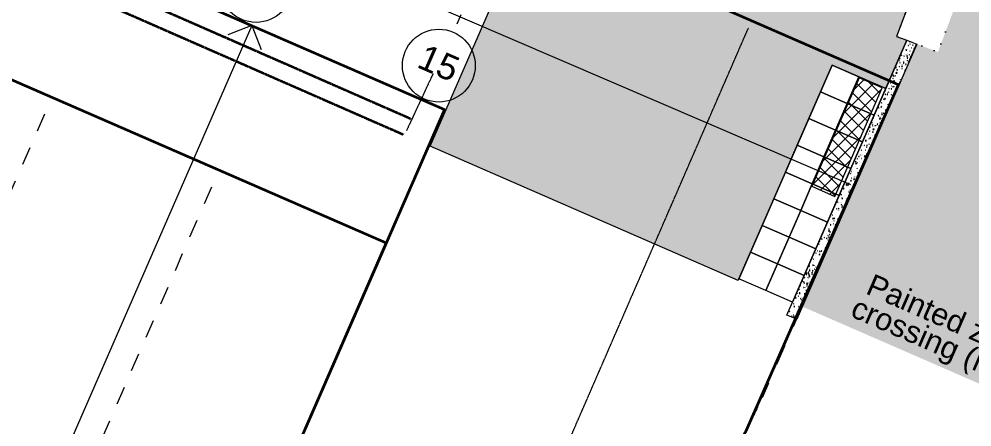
# Model space of a CAD drawing. Header units: millimetres. Extents: x -99530 to 1067232, y -97212 to 137997.
# Drawn here: x 57248 to 70316, y -37595 to -31999 of the extents above; entities that cross this region are included whole.
import ezdxf
from ezdxf.enums import TextEntityAlignment as Align

# ---------------------------------------------------------------- set-up
doc = ezdxf.new("R2010")
doc.units = ezdxf.units.MM
doc.header["$MEASUREMENT"] = 0
for name, pattern in [('2-0_5', [500, 250, -250]), ('Dashed', [564.444447, 282.222223, -282.222223]), ('Dense Dotted', [176.388884, 0, -176.388884]), ('Double Dashed', [1093.611073, 529.166651, -211.666656, 141.111112, -211.666656]), ('HIDDEN2', [0.375, 0.25, -0.125])]:
    doc.linetypes.add(name, pattern=pattern)
for name, color, linetype in [('A-20-M_Hard_Landscape', 7, 'Continuous'), ('A-20-M_Hard_Landscape-Phase 1', 7, 'Continuous'), ('New_A-15-MG_Structural_Grid', 7, 'Continuous'), ('New_A-20-M_Hard_Landscape', 7, 'Continuous'), ('New_A-40-M_Soft_Landscaping_P2', 7, 'Continuous')]:
    doc.layers.add(name, color=color, linetype=linetype)
for name, color, linetype, lineweight in [('A-20-M_Hard_Landscape-Phase 1_Pen_No__101', 252, 'Continuous', 15), ('A-20-M_Hard_Landscape-Phase 1_Pen_No__121', 255, 'Continuous', 0), ('A-20-M_Hard_Landscape-Phase 1_Pen_No__7', 7, 'Continuous', 35), ('A-20-M_Hard_Landscape-Phase 2_Pen_No__143', 254, 'Continuous', 0), ('A-20-M_Hard_Landscape-Phase 2_Pen_No__98', 8, 'Continuous', 13), ('A-20-M_Hard_Landscape_Pen_No__1', 7, 'Continuous', 13), ('G-10-P_Topo_Road_Pen_No__193', 7, 'Continuous', 18), ('New_A-15-MG_Structural_Grid_Pen_No__4', 7, 'Continuous', 20), ('New_A-20-M_Hard_Landscape-Phase 1_Pen_No__1', 7, 'Continuous', 13), ('New_A-20-M_Hard_Landscape-Phase 1_Pen_No__101', 252, 'Continuous', 15), ('New_A-20-M_Hard_Landscape-Phase 1_Pen_No__143', 254, 'Continuous', 0), ('New_A-40-M_Soft_Landscaping_P2_Pen_No__150', 7, 'Continuous', 0)]:
    doc.layers.add(name, color=color, linetype=linetype, lineweight=lineweight)
for name, color, linetype, lineweight, true_color in [('New_A-20-M_Hard_Landscape-Phase 1_Pen_No__142', 7, 'Continuous', 0, 0xeeeeee), ('New_A-20-M_Hard_Landscape-Phase 1_Pen_No__145', 7, 'Continuous', 0, 0xa6a6a6), ('New_A-20-M_Hard_Landscape-Phase 2_Pen_No__148', 7, 'Continuous', 0, 0x444444), ('New_A-20-M_Hard_Landscape_Pen_No__53', 7, 'Continuous', 35, 0x444444)]:
    doc.layers.add(name, color=color, linetype=linetype, lineweight=lineweight, true_color=true_color)
doc.styles.add('GENERATED_STYLE_4', font='')
doc.styles.get('GENERATED_STYLE_4').set_extended_font_data('Swis721 BT')

# ---------------------------------------------------------------- blocks, each defined once
blk = doc.blocks.new('Mesh_2_1', base_point=(46241, -28076))
at = {"layer": 'New_A-20-M_Hard_Landscape_Pen_No__53', "linetype": 'Continuous', "flags": 128}
blk.add_lwpolyline([(46241, -28076), (62283, -35071), (60284, -39654), (44243, -32660)], close=True, dxfattribs=at)
blk = doc.blocks.new('*X180')
at = {"layer": 'New_A-20-M_Hard_Landscape-Phase 1_Pen_No__101', "linetype": 'Continuous'}
for p, q in [((69400, -32363), (69399, -32362)), ((69399, -32362), (69399, -32363)), ((69399, -32363), (69400, -32363)), ((69443, -32357), (69443, -32362)), ((69447, -32360), (69443, -32357)), ((69443, -32362), (69447, -32360)), ((69466, -32341), (69466, -32345)), ((69470, -32343), (69466, -32341)), ((69466, -32345), (69470, -32343)), ((69468, -32308), (69467, -32308)), ((69467, -32308), (69468, -32310)), ((69468, -32310), (69470, -32308)), ((69480, -32394), (69481, -32393)), ((69481, -32393), (69480, -32393)), ((69480, -32393), (69480, -32394)), ((69485, -32393), (69484, -32394)), ((69484, -32394), (69486, -32394)), ((69486, -32394), (69485, -32393)), ((69508, -32357), (69502, -32357)), ((69502, -32357), (69505, -32362)), ((69505, -32362), (69508, -32357)), ((69524, -32401), (69517, -32410)), ((69522, -32328), (69522, -32334)), ((69522, -32334), (69529, -32331)), ((69528, -32411), (69524, -32401)), ((69322, -32518), (69328, -32517)), ((69328, -32517), (69324, -32512)), ((69328, -32537), (69324, -32540)), ((69329, -32542), (69328, -32537)), ((69351, -32500), (69352, -32506)), ((69356, -32501), (69351, -32500)), ((69352, -32506), (69356, -32501)), ((69384, -32505), (69381, -32511)), ((69381, -32511), (69388, -32510)), ((69388, -32510), (69384, -32505)), ((69395, -32471), (69395, -32471)), ((69395, -32471), (69395, -32471)), ((69395, -32471), (69395, -32471)), ((69413, -32417), (69411, -32427)), ((69411, -32427), (69422, -32424)), ((69422, -32424), (69413, -32417)), ((69415, -32535), (69415, -32536)), ((69415, -32536), (69415, -32535)), ((69415, -32536), (69415, -32536)), ((69419, -32491), (69416, -32492)), ((69416, -32492), (69418, -32494)), ((69418, -32494), (69419, -32491)), ((69432, -32504), (69422, -32506)), ((69422, -32506), (69428, -32514)), ((69427, -32466), (69426, -32468)), ((69426, -32468), (69427, -32468)), ((69430, -32526), (69426, -32537)), ((69426, -32537), (69438, -32535)), ((69427, -32468), (69427, -32466)), ((69428, -32514), (69432, -32504)), ((69438, -32535), (69430, -32526)), ((69459, -32486), (69454, -32490)), ((69454, -32490), (69460, -32493)), ((69460, -32493), (69459, -32486)), ((69464, -32445), (69464, -32445)), ((69464, -32445), (69464, -32445)), ((69464, -32445), (69464, -32445)), ((69468, -32439), (69470, -32437)), ((69470, -32437), (69468, -32437)), ((69468, -32437), (69468, -32439)), ((69478, -32512), (69474, -32509)), ((69474, -32509), (69474, -32514)), ((69474, -32514), (69478, -32512)), ((69517, -32410), (69528, -32411)), ((69274, -32659), (69273, -32668)), ((69273, -32668), (69281, -32664)), ((69281, -32664), (69274, -32659)), ((69318, -32566), (69317, -32569)), ((69317, -32569), (69320, -32569)), ((69321, -32648), (69317, -32650)), ((69317, -32650), (69321, -32652)), ((69320, -32569), (69318, -32566)), ((69319, -32660), (69319, -32659)), ((69319, -32659), (69319, -32659)), ((69319, -32659), (69319, -32660)), ((69321, -32652), (69321, -32648)), ((69324, -32540), (69329, -32542)), ((69328, -32599), (69329, -32603)), ((69332, -32600), (69328, -32599)), ((69329, -32603), (69332, -32600)), ((69337, -32585), (69336, -32586)), ((69336, -32586), (69337, -32586)), ((69337, -32586), (69337, -32585)), ((69344, -32655), (69345, -32653)), ((69345, -32653), (69344, -32653)), ((69344, -32653), (69344, -32655)), ((69357, -32648), (69353, -32654)), ((69353, -32654), (69360, -32654)), ((69358, -32629), (69357, -32629)), ((69357, -32629), (69357, -32630)), ((69357, -32630), (69358, -32629)), ((69360, -32654), (69357, -32648)), ((69376, -32585), (69376, -32594)), ((69384, -32590), (69376, -32585)), ((69376, -32594), (69384, -32590)), ((69382, -32611), (69377, -32609)), ((69377, -32609), (69378, -32615)), ((69378, -32615), (69382, -32611)), ((69382, -32544), (69382, -32544)), ((69382, -32544), (69382, -32544)), ((69382, -32544), (69382, -32544)), ((69395, -32640), (69395, -32641)), ((69395, -32641), (69395, -32640)), ((69395, -32641), (69395, -32641)), ((69408, -32616), (69405, -32623)), ((69405, -32623), (69413, -32621)), ((69413, -32621), (69408, -32616)), ((69418, -32565), (69418, -32565)), ((69418, -32565), (69418, -32565)), ((69418, -32565), (69418, -32565)), ((69434, -32567), (69428, -32563)), ((69428, -32563), (69428, -32570)), ((69428, -32570), (69434, -32567)), ((69211, -32771), (69217, -32776)), ((69219, -32768), (69212, -32770)), ((69217, -32776), (69219, -32768)), ((69241, -32766), (69229, -32776)), ((69229, -32776), (69243, -32782)), ((69243, -32782), (69241, -32766)), ((69260, -32778), (69264, -32785)), ((69268, -32778), (69260, -32778)), ((69264, -32785), (69268, -32778)), ((69280, -32729), (69274, -32743)), ((69274, -32743), (69289, -32741)), ((69289, -32741), (69280, -32729)), ((69291, -32693), (69286, -32700)), ((69286, -32700), (69294, -32700)), ((69294, -32700), (69291, -32693)), ((69355, -32680), (69353, -32683)), ((69353, -32683), (69357, -32683)), ((69357, -32683), (69355, -32680)), ((69393, -32706), (69392, -32707)), ((69392, -32707), (69393, -32707)), ((69393, -32707), (69393, -32706)), ((69406, -32688), (69404, -32692)), ((69404, -32692), (69408, -32691)), ((69408, -32691), (69406, -32688)), ((69159, -32905), (69155, -32907)), ((69155, -32907), (69159, -32910)), ((69159, -32910), (69159, -32905)), ((69200, -32877), (69202, -32880)), ((69204, -32877), (69200, -32877)), ((69202, -32880), (69204, -32877)), ((69215, -32917), (69211, -32918)), ((69211, -32918), (69213, -32921)), ((69213, -32921), (69215, -32917)), ((69229, -32813), (69229, -32818)), ((69233, -32815), (69229, -32813)), ((69229, -32818), (69233, -32815)), ((69237, -32926), (69230, -32928)), ((69230, -32928), (69236, -32934)), ((69236, -32934), (69237, -32926)), ((69251, -32843), (69241, -32853)), ((69241, -32853), (69255, -32856)), ((69247, -32920), (69243, -32926)), ((69243, -32926), (69251, -32927)), ((69251, -32927), (69247, -32920)), ((69255, -32856), (69251, -32843)), ((69269, -32878), (69270, -32882)), ((69273, -32879), (69269, -32878)), ((69270, -32882), (69273, -32879)), ((69336, -32826), (69335, -32828)), ((69335, -32828), (69337, -32828)), ((69337, -32828), (69336, -32826)), ((69130, -32982), (69127, -32982)), ((69127, -32982), (69128, -32985)), ((69133, -33032), (69127, -33034)), ((69127, -33034), (69131, -33038)), ((69128, -32985), (69130, -32982)), ((69131, -33038), (69133, -33032)), ((69160, -33035), (69155, -33033)), ((69155, -33033), (69155, -33038)), ((69155, -33038), (69160, -33035)), ((69160, -33015), (69159, -33018)), ((69159, -33018), (69162, -33017)), ((69162, -33017), (69160, -33015)), ((69174, -33002), (69172, -33004)), ((69172, -33004), (69175, -33005)), ((69175, -33005), (69174, -33002)), ((69180, -32950), (69177, -32949)), ((69177, -32949), (69177, -32952)), ((69177, -32952), (69180, -32950)), ((69184, -32973), (69186, -32976)), ((69187, -32973), (69184, -32973)), ((69186, -32976), (69187, -32973)), ((69206, -33002), (69206, -33002)), ((69206, -33002), (69206, -33002)), ((69206, -33002), (69206, -33002)), ((69209, -33035), (69206, -33039)), ((69206, -33039), (69211, -33039)), ((69209, -32951), (69209, -32962)), ((69219, -32957), (69209, -32951)), ((69209, -32962), (69219, -32957)), ((69211, -33039), (69209, -33035)), ((69212, -32990), (69213, -32991)), ((69214, -32990), (69212, -32990)), ((69213, -32991), (69214, -32990)), ((69223, -33051), (69224, -33055)), ((69227, -33052), (69223, -33051)), ((69224, -33055), (69227, -33052)), ((69261, -33017), (69253, -33015)), ((69253, -33015), (69255, -33023)), ((69255, -33023), (69261, -33017)), ((69075, -33148), (69078, -33153)), ((69081, -33148), (69075, -33148)), ((69078, -33153), (69081, -33148)), ((69117, -33097), (69105, -33097)), ((69105, -33097), (69110, -33107)), ((69110, -33107), (69117, -33097)), ((69124, -33084), (69117, -33094)), ((69117, -33094), (69129, -33094)), ((69129, -33094), (69124, -33084)), ((69132, -33086), (69131, -33086)), ((69131, -33086), (69132, -33086)), ((69132, -33086), (69132, -33086)), ((69162, -33168), (69162, -33170)), ((69162, -33170), (69163, -33168)), ((69163, -33168), (69162, -33168)), ((69194, -33177), (69195, -33180)), ((69197, -33178), (69194, -33177)), ((69195, -33180), (69197, -33178)), ((69219, -33089), (69218, -33090)), ((69218, -33090), (69219, -33091)), ((69219, -33091), (69219, -33089)), ((69026, -33304), (69025, -33306)), ((69025, -33306), (69027, -33306)), ((69030, -33216), (69026, -33219)), ((69026, -33219), (69031, -33221)), ((69027, -33306), (69026, -33304)), ((69031, -33221), (69030, -33216)), ((69040, -33325), (69030, -33321)), ((69030, -33321), (69032, -33331)), ((69041, -33215), (69035, -33214)), ((69035, -33214), (69037, -33220)), ((69037, -33220), (69041, -33215)), ((69075, -33200), (69066, -33205)), ((69066, -33205), (69074, -33211)), ((69074, -33211), (69075, -33200)), ((69081, -33301), (69077, -33310)), ((69077, -33310), (69087, -33309)), ((69079, -33282), (69078, -33283)), ((69078, -33283), (69079, -33283)), ((69079, -33283), (69079, -33282)), ((69087, -33309), (69081, -33301)), ((69083, -33286), (69082, -33287)), ((69082, -33287), (69083, -33287)), ((69083, -33287), (69083, -33286)), ((69094, -33202), (69094, -33203)), ((69095, -33203), (69094, -33202)), ((69094, -33203), (69095, -33203)), ((69109, -33292), (69103, -33292)), ((69103, -33292), (69106, -33298)), ((69106, -33225), (69106, -33225)), ((69106, -33225), (69106, -33225)), ((69106, -33225), (69106, -33225)), ((69106, -33298), (69109, -33292)), ((69115, -33250), (69115, -33250)), ((69115, -33250), (69115, -33250)), ((69115, -33250), (69115, -33250)), ((69127, -33244), (69128, -33244)), ((69128, -33244), (69127, -33244)), ((69127, -33244), (69127, -33244)), ((69142, -33289), (69139, -33292)), ((69139, -33292), (69143, -33293)), ((69143, -33293), (69142, -33289)), ((69181, -33208), (69177, -33210)), ((69177, -33210), (69181, -33212)), ((69181, -33212), (69181, -33208)), ((68916, -33450), (68917, -33446)), ((68916, -33449), (68916, -33450)), ((68917, -33446), (68917, -33446)), ((68944, -33420), (68942, -33424)), ((68942, -33424), (68947, -33423)), ((68947, -33423), (68944, -33420)), ((68952, -33447), (68950, -33451)), ((68950, -33451), (68954, -33450)), ((68954, -33450), (68952, -33447)), ((68968, -33353), (68966, -33356)), ((68966, -33356), (68969, -33355)), ((68969, -33355), (68968, -33353)), ((69023, -33441), (69014, -33436)), ((69014, -33436), (69014, -33447)), ((69014, -33447), (69023, -33441)), ((69032, -33331), (69040, -33325)), ((69051, -33357), (69050, -33373)), ((69050, -33373), (69064, -33365)), ((69064, -33365), (69051, -33357)), ((69055, -33421), (69053, -33423)), ((69053, -33423), (69056, -33424)), ((69054, -33351), (69055, -33352)), ((69055, -33351), (69054, -33351)), ((69055, -33352), (69055, -33351)), ((69056, -33424), (69055, -33421)), ((69087, -33379), (69074, -33390)), ((69074, -33390), (69090, -33396)), ((69083, -33428), (69082, -33427)), ((69082, -33427), (69082, -33428)), ((69082, -33428), (69083, -33428)), ((69085, -33366), (69083, -33367)), ((69083, -33367), (69085, -33368)), ((69085, -33368), (69085, -33366)), ((69090, -33396), (69087, -33379)), ((68897, -33577), (68894, -33576)), ((68894, -33576), (68895, -33579)), ((68895, -33579), (68897, -33577)), ((68901, -33501), (68900, -33503)), ((68900, -33503), (68902, -33503)), ((68902, -33503), (68901, -33501)), ((68919, -33484), (68909, -33483)), ((68909, -33483), (68913, -33492)), ((68913, -33492), (68919, -33484)), ((68914, -33534), (68913, -33536)), ((68913, -33536), (68915, -33536)), ((68915, -33536), (68914, -33534)), ((68961, -33548), (68951, -33547)), ((68951, -33547), (68955, -33556)), ((68957, -33465), (68953, -33463)), ((68953, -33463), (68953, -33467)), ((68953, -33467), (68957, -33465)), ((68955, -33556), (68961, -33548)), ((68956, -33509), (68964, -33526)), ((68975, -33511), (68956, -33509)), ((68964, -33526), (68975, -33511)), ((68986, -33461), (68984, -33465)), ((68984, -33465), (68988, -33465)), ((68988, -33465), (68986, -33461)), ((68998, -33456), (68996, -33456)), ((68996, -33456), (68996, -33458)), ((68996, -33458), (68998, -33456)), ((69021, -33546), (69020, -33550)), ((69020, -33550), (69024, -33550)), ((69024, -33550), (69021, -33546)), ((69037, -33467), (69035, -33470)), ((69035, -33470), (69038, -33470)), ((69038, -33470), (69037, -33467)), ((69042, -33477), (69039, -33490)), ((69039, -33490), (69052, -33485)), ((69052, -33485), (69042, -33477)), ((69044, -33498), (69042, -33506)), ((69042, -33506), (69050, -33503)), ((69050, -33503), (69044, -33498)), ((69066, -33480), (69063, -33480)), ((69063, -33480), (69065, -33483)), ((68848, -33632), (68848, -33632)), ((68848, -33632), (68848, -33632)), ((68848, -33632), (68848, -33632)), ((68869, -33666), (68855, -33661)), ((68855, -33661), (68857, -33675)), ((68857, -33675), (68869, -33666)), ((68904, -33643), (68903, -33642)), ((68903, -33642), (68903, -33643)), ((68903, -33643), (68904, -33643)), ((68924, -33627), (68915, -33631)), ((68915, -33631), (68923, -33637)), ((68921, -33644), (68920, -33644)), ((68920, -33644), (68920, -33644)), ((68920, -33644), (68921, -33644)), ((68923, -33637), (68924, -33627)), ((68934, -33648), (68934, -33648)), ((68934, -33648), (68934, -33648)), ((68934, -33648), (68934, -33648)), ((68943, -33662), (68942, -33662)), ((68942, -33662), (68943, -33662)), ((68949, -33710), (68942, -33710)), ((68942, -33710), (68945, -33716)), ((68943, -33662), (68943, -33662)), ((68945, -33716), (68949, -33710)), ((68947, -33592), (68947, -33592)), ((68947, -33592), (68947, -33592)), ((68947, -33592), (68947, -33592)), ((68963, -33654), (68960, -33659)), ((68960, -33659), (68966, -33659)), ((68966, -33659), (68963, -33654)), ((68985, -33586), (68985, -33600)), ((68997, -33593), (68985, -33586)), ((68985, -33600), (68997, -33593)), ((69011, -33605), (69004, -33605)), ((69004, -33605), (69008, -33612)), ((68798, -33794), (68798, -33800)), ((68803, -33797), (68798, -33794)), ((68798, -33800), (68803, -33797)), ((68821, -33738), (68821, -33738)), ((68821, -33738), (68821, -33738)), ((68821, -33738), (68821, -33738)), ((68836, -33732), (68839, -33737)), ((68842, -33732), (68836, -33732)), ((68839, -33737), (68842, -33732)), ((68854, -33797), (68852, -33796)), ((68852, -33796), (68853, -33798)), ((68853, -33798), (68854, -33797)), ((68862, -33825), (68860, -33824)), ((68860, -33824), (68860, -33826)), ((68860, -33826), (68862, -33825)), ((68880, -33730), (68870, -33734)), ((68870, -33734), (68879, -33740)), ((68875, -33757), (68871, -33756)), ((68871, -33756), (68872, -33760)), ((68872, -33760), (68875, -33757)), ((68879, -33740), (68880, -33730)), ((68897, -33813), (68888, -33825)), ((68888, -33825), (68903, -33827)), ((68903, -33827), (68897, -33813)), ((68901, -33718), (68902, -33721)), ((68905, -33718), (68901, -33718)), ((68902, -33721), (68905, -33718)), ((68921, -33766), (68919, -33766)), ((68919, -33766), (68921, -33767)), ((68921, -33767), (68921, -33766)), ((68698, -33951), (68698, -33950)), ((68698, -33950), (68698, -33951)), ((68698, -33951), (68698, -33951)), ((68722, -33951), (68718, -33956)), ((68718, -33956), (68725, -33957)), ((68725, -33957), (68722, -33951)), ((68739, -33970), (68738, -33977)), ((68738, -33977), (68744, -33974)), ((68744, -33974), (68739, -33970)), ((68747, -33915), (68741, -33917)), ((68741, -33917), (68746, -33921)), ((68746, -33921), (68747, -33915)), ((68766, -33879), (68758, -33886)), ((68758, -33886), (68769, -33890)), ((68769, -33890), (68766, -33879)), ((68775, -33959), (68775, -33959)), ((68775, -33959), (68775, -33959)), ((68775, -33959), (68775, -33959)), ((68789, -33866), (68787, -33864)), ((68787, -33864), (68787, -33866)), ((68787, -33866), (68789, -33866)), ((68802, -33911), (68801, -33913)), ((68801, -33913), (68804, -33913)), ((68804, -33913), (68802, -33911)), ((68814, -33860), (68813, -33862)), ((68813, -33862), (68815, -33862)), ((68815, -33862), (68814, -33860)), ((68824, -33889), (68824, -33889)), ((68824, -33889), (68824, -33889)), ((68824, -33889), (68824, -33889)), ((68849, -33885), (68842, -33889)), ((68842, -33889), (68849, -33894)), ((68855, -33875), (68844, -33878)), ((68844, -33878), (68852, -33886)), ((68849, -33894), (68849, -33885)), ((68852, -33886), (68855, -33875)), ((68868, -33851), (68867, -33851)), ((68867, -33851), (68867, -33852)), ((68867, -33852), (68868, -33851)), ((68872, -33906), (68867, -33905)), ((68867, -33905), (68868, -33910)), ((68868, -33910), (68872, -33906)), ((68661, -34092), (68662, -34093)), ((68662, -34092), (68661, -34092)), ((68662, -34093), (68662, -34092)), ((68668, -34066), (68667, -34066)), ((68667, -34066), (68668, -34066)), ((68668, -34066), (68668, -34066)), ((68681, -34080), (68680, -34082)), ((68680, -34082), (68682, -34082)), ((68682, -34082), (68681, -34080)), ((68721, -33982), (68725, -33992)), ((68732, -33983), (68721, -33982)), ((68725, -33992), (68732, -33983)), ((68741, -34050), (68742, -34052)), ((68743, -34050), (68741, -34050)), ((68742, -34052), (68743, -34050)), ((68751, -34106), (68746, -34111)), ((68754, -34113), (68751, -34106)), ((68773, -34003), (68773, -34003)), ((68773, -34003), (68773, -34003)), ((68773, -34003), (68773, -34003)), ((68819, -34007), (68814, -34010)), ((68814, -34010), (68819, -34013)), ((68819, -34013), (68819, -34007)), ((68653, -34116), (68649, -34114)), ((68649, -34114), (68649, -34119)), ((68649, -34119), (68653, -34116)), ((68654, -34208), (68650, -34219)), ((68650, -34219), (68662, -34217)), ((68662, -34217), (68654, -34208)), ((68667, -34183), (68666, -34184)), ((68666, -34184), (68668, -34184)), ((68668, -34184), (68667, -34183)), ((68706, -34193), (68693, -34196)), ((68693, -34196), (68702, -34206)), ((68702, -34206), (68706, -34193)), ((68704, -34166), (68703, -34166)), ((68703, -34166), (68704, -34167)), ((68704, -34167), (68704, -34166)), ((68746, -34111), (68754, -34113)), ((68746, -34149), (68746, -34152)), ((68749, -34150), (68746, -34149)), ((68746, -34152), (68749, -34150)), ((68532, -34329), (68532, -34329)), ((68532, -34329), (68532, -34329)), ((68548, -34321), (68553, -34335)), ((68562, -34324), (68548, -34321)), ((68553, -34335), (68562, -34324)), ((68592, -34265), (68592, -34278)), ((68603, -34272), (68592, -34265)), ((68592, -34278), (68603, -34272)), ((68599, -34249), (68598, -34250)), ((68598, -34250), (68599, -34250)), ((68599, -34250), (68599, -34249)), ((68599, -34295), (68599, -34297)), ((68599, -34297), (68601, -34295)), ((68601, -34295), (68599, -34295)), ((68615, -34275), (68615, -34284)), ((68622, -34280), (68615, -34275)), ((68615, -34284), (68622, -34280)), ((68621, -34356), (68621, -34358)), ((68623, -34358), (68621, -34356)), ((68621, -34358), (68623, -34358)), ((68626, -34248), (68626, -34249)), ((68627, -34249), (68626, -34248)), ((68626, -34249), (68627, -34249)), ((68643, -34347), (68642, -34349)), ((68642, -34349), (68644, -34349)), ((68644, -34349), (68643, -34347)), ((68715, -34259), (68710, -34264)), ((68710, -34264), (68716, -34266)), ((68716, -34266), (68715, -34259)), ((68524, -34401), (68517, -34410)), ((68517, -34410), (68528, -34411)), ((68528, -34411), (68524, -34401)), ((68537, -34454), (68530, -34463)), ((68530, -34463), (68541, -34465)), ((68541, -34465), (68537, -34454)), ((68566, -34418), (68566, -34418)), ((68566, -34418), (68566, -34418)), ((68566, -34418), (68566, -34418)), ((68591, -34488), (68589, -34496)), ((68589, -34496), (68597, -34494)), ((68597, -34494), (68591, -34488)), ((68601, -34466), (68596, -34470)), ((68596, -34470), (68602, -34472)), ((68602, -34472), (68601, -34466)), ((68635, -34373), (68629, -34371)), ((68629, -34371), (68630, -34377)), ((68630, -34377), (68635, -34373)), ((68657, -34396), (68651, -34404)), ((68651, -34404), (68661, -34405)), ((68661, -34405), (68657, -34396)), ((68408, -34616), (68405, -34623)), ((68405, -34623), (68413, -34621)), ((68413, -34621), (68408, -34616)), ((68428, -34570), (68434, -34567)), ((68428, -34567), (68428, -34570)), ((68434, -34567), (68430, -34564)), ((68464, -34598), (68460, -34601)), ((68460, -34601), (68465, -34602)), ((68465, -34602), (68464, -34598)), ((68478, -34512), (68474, -34509)), ((68474, -34509), (68474, -34514)), ((68474, -34514), (68478, -34512)), ((68487, -34618), (68484, -34616)), ((68484, -34616), (68484, -34620)), ((68484, -34620), (68487, -34618)), ((68491, -34597), (68485, -34596)), ((68485, -34596), (68487, -34602)), ((68487, -34602), (68491, -34597)), ((68492, -34520), (68492, -34520)), ((68492, -34520), (68492, -34520)), ((68492, -34520), (68492, -34520)), ((68513, -34517), (68514, -34516)), ((68514, -34516), (68513, -34516)), ((68513, -34516), (68513, -34517)), ((68522, -34516), (68521, -34516)), ((68521, -34516), (68522, -34516)), ((68522, -34516), (68522, -34516)), ((68532, -34548), (68524, -34545)), ((68524, -34545), (68525, -34553)), ((68525, -34553), (68532, -34548)), ((68533, -34576), (68531, -34585)), ((68531, -34585), (68540, -34582)), ((68540, -34582), (68533, -34576)), ((68539, -34561), (68538, -34561)), ((68538, -34561), (68539, -34561)), ((68539, -34561), (68539, -34561)), ((68554, -34560), (68553, -34560)), ((68553, -34560), (68554, -34561)), ((68554, -34561), (68554, -34560)), ((68577, -34519), (68575, -34520)), ((68575, -34520), (68577, -34520)), ((68577, -34520), (68577, -34519)), ((68393, -34706), (68392, -34707)), ((68392, -34707), (68393, -34707)), ((68393, -34707), (68393, -34706)), ((68416, -34732), (68402, -34737)), ((68402, -34737), (68414, -34746)), ((68406, -34688), (68404, -34692)), ((68404, -34692), (68408, -34691)), ((68408, -34691), (68406, -34688)), ((68414, -34746), (68416, -34732)), ((68436, -34736), (68428, -34732)), ((68428, -34732), (68429, -34742)), ((68429, -34742), (68436, -34736)), ((68486, -34742), (68471, -34743)), ((68471, -34743), (68479, -34755)), ((68479, -34755), (68486, -34742)), ((68513, -34684), (68512, -34685)), ((68512, -34685), (68514, -34685)), ((68514, -34685), (68513, -34684)), ((68537, -34658), (68535, -34659)), ((68535, -34659), (68537, -34660)), ((68537, -34660), (68537, -34658)), ((68336, -34826), (68335, -34828)), ((68335, -34828), (68337, -34828)), ((68337, -34828), (68336, -34826)), ((68352, -34876), (68349, -34882)), ((68349, -34882), (68356, -34881)), ((68356, -34881), (68352, -34876)), ((68369, -34799), (68367, -34798)), ((68367, -34798), (68368, -34800)), ((68368, -34800), (68369, -34799)), ((68380, -34817), (68371, -34823)), ((68371, -34823), (68381, -34828)), ((68381, -34828), (68380, -34817)), ((68414, -34807), (68415, -34811)), ((68419, -34809), (68414, -34807)), ((68415, -34811), (68419, -34809)), ((68423, -34766), (68424, -34766)), ((68424, -34766), (68423, -34766)), ((68423, -34766), (68423, -34766)), ((68435, -34870), (68424, -34877)), ((68424, -34877), (68435, -34883)), ((68435, -34883), (68435, -34870)), ((68447, -34824), (68441, -34822)), ((68441, -34822), (68442, -34828)), ((68442, -34828), (68447, -34824)), ((68481, -34813), (68481, -34813)), ((68481, -34813), (68481, -34813)), ((68481, -34813), (68481, -34813)), ((68261, -35017), (68253, -35015)), ((68253, -35015), (68255, -35023)), ((68255, -35023), (68261, -35017)), ((68291, -34991), (68289, -34996)), ((68289, -34996), (68295, -34995)), ((68295, -34995), (68291, -34991)), ((68321, -35005), (68323, -35013)), ((68328, -35007), (68321, -35005)), ((68323, -35013), (68328, -35007)), ((68325, -34935), (68325, -34935)), ((68325, -34935), (68325, -34936)), ((68325, -34936), (68325, -34935)), ((68343, -34966), (68340, -34967)), ((68340, -34967), (68342, -34969)), ((68342, -34969), (68343, -34966)), ((68360, -34901), (68347, -34907)), ((68347, -34907), (68359, -34915)), ((68355, -34989), (68349, -34997)), ((68349, -34997), (68358, -34998)), ((68358, -34998), (68355, -34989)), ((68359, -34915), (68360, -34901)), ((68364, -34949), (68359, -34955)), ((68359, -34955), (68366, -34956)), ((68366, -34956), (68364, -34949)), ((68374, -34920), (68365, -34921)), ((68365, -34921), (68370, -34928)), ((68370, -34928), (68374, -34920)), ((68411, -34951), (68405, -34968)), ((68405, -34968), (68418, -34965)), ((68409, -34979), (68410, -34978)), ((68410, -34978), (68409, -34978)), ((68409, -34978), (68409, -34979)), ((68420, -34961), (68411, -34951)), ((68426, -34918), (68426, -34918)), ((68426, -34918), (68426, -34918)), ((68426, -34918), (68426, -34918)), ((68430, -34913), (68429, -34913)), ((68429, -34913), (68430, -34913)), ((68430, -34913), (68430, -34913)), ((68219, -35089), (68218, -35090)), ((68218, -35090), (68219, -35091)), ((68219, -35091), (68219, -35089)), ((68223, -35051), (68224, -35055)), ((68227, -35052), (68223, -35051)), ((68224, -35055), (68227, -35052)), ((68308, -35136), (68304, -35140)), ((68304, -35140), (68309, -35141)), ((68309, -35141), (68308, -35136)), ((68321, -35094), (68321, -35093)), ((68321, -35093), (68321, -35094)), ((68321, -35094), (68321, -35094)), ((68340, -35027), (68340, -35030)), ((68342, -35028), (68340, -35027)), ((68340, -35030), (68342, -35028)), ((68358, -35088), (68354, -35087)), ((68354, -35087), (68355, -35090)), ((68355, -35090), (68358, -35088)), ((68175, -35241), (68174, -35242)), ((68174, -35242), (68176, -35243)), ((68176, -35243), (68175, -35241)), ((68181, -35208), (68177, -35210)), ((68177, -35210), (68181, -35212)), ((68181, -35212), (68181, -35208)), ((68194, -35177), (68195, -35180)), ((68197, -35178), (68194, -35177)), ((68195, -35180), (68197, -35178)), ((68221, -35196), (68220, -35196)), ((68220, -35196), (68220, -35197)), ((68220, -35197), (68221, -35196)), ((68232, -35230), (68222, -35224)), ((68222, -35224), (68222, -35235)), ((68222, -35235), (68232, -35230)), ((68235, -35182), (68225, -35182)), ((68225, -35182), (68230, -35191)), ((68230, -35191), (68235, -35182)), ((68256, -35179), (68246, -35182)), ((68246, -35182), (68254, -35189)), ((68254, -35189), (68256, -35179)), ((68291, -35238), (68288, -35241)), ((68288, -35241), (68292, -35242)), ((68289, -35201), (68289, -35202)), ((68291, -35202), (68289, -35201)), ((68289, -35202), (68291, -35202)), ((68292, -35242), (68291, -35238)), ((68306, -35223), (68301, -35223)), ((68301, -35223), (68303, -35228)), ((68087, -35379), (68074, -35390)), ((68074, -35390), (68090, -35396)), ((68085, -35366), (68083, -35367)), ((68083, -35367), (68085, -35368)), ((68085, -35368), (68085, -35366)), ((68090, -35396), (68087, -35379)), ((68135, -35371), (68133, -35382)), ((68133, -35382), (68143, -35378)), ((68143, -35378), (68135, -35371)), ((68142, -35289), (68139, -35292)), ((68139, -35292), (68143, -35293)), ((68143, -35329), (68141, -35331)), ((68141, -35331), (68144, -35331)), ((68143, -35293), (68142, -35289)), ((68144, -35331), (68143, -35329)), ((68151, -35380), (68152, -35383)), ((68154, -35381), (68151, -35380)), ((68152, -35383), (68154, -35381)), ((68175, -35398), (68174, -35401)), ((68174, -35401), (68177, -35400)), ((68177, -35400), (68175, -35398)), ((68037, -35467), (68035, -35470)), ((68035, -35470), (68038, -35470)), ((68038, -35470), (68037, -35467)), ((68042, -35477), (68039, -35490)), ((68039, -35490), (68052, -35485)), ((68052, -35485), (68042, -35477)), ((68044, -35498), (68042, -35506)), ((68042, -35506), (68050, -35503)), ((68050, -35503), (68044, -35498)), ((68056, -35424), (68055, -35422)), ((68055, -35424), (68056, -35424)), ((68080, -35481), (68063, -35480)), ((68063, -35480), (68070, -35495)), ((68070, -35495), (68080, -35481)), ((68090, -35503), (68076, -35504)), ((68076, -35504), (68085, -35516)), ((68079, -35464), (68080, -35466)), ((68081, -35465), (68079, -35464)), ((68080, -35466), (68081, -35465)), ((68093, -35523), (68081, -35528)), ((68081, -35528), (68091, -35536)), ((68083, -35428), (68082, -35427)), ((68082, -35427), (68082, -35428)), ((68082, -35428), (68083, -35428)), ((68093, -35440), (68082, -35444)), ((68082, -35444), (68091, -35452)), ((68085, -35516), (68090, -35503)), ((68091, -35452), (68093, -35440)), ((68091, -35536), (68093, -35523)), ((68096, -35466), (68095, -35468)), ((68095, -35468), (68097, -35468)), ((68097, -35468), (68096, -35466)), ((68103, -35416), (68103, -35416)), ((68103, -35416), (68103, -35416)), ((68103, -35416), (68103, -35416)), ((68122, -35473), (68120, -35485)), ((68120, -35485), (68131, -35480)), ((68128, -35494), (68121, -35496)), ((68121, -35496), (68126, -35502)), ((68131, -35480), (68122, -35473)), ((68126, -35502), (68128, -35494)), ((68129, -35447), (68127, -35456)), ((68127, -35456), (68136, -35454)), ((68136, -35454), (68129, -35447)), ((68145, -35537), (68144, -35537)), ((68144, -35537), (68144, -35538)), ((68144, -35538), (68145, -35537)), ((68159, -35432), (68156, -35432)), ((68156, -35432), (68158, -35435)), ((68158, -35435), (68159, -35432)), ((68182, -35452), (68178, -35451)), ((68178, -35451), (68179, -35455)), ((68179, -35455), (68182, -35452)), ((68186, -35455), (68185, -35455)), ((68185, -35455), (68186, -35455)), ((68186, -35455), (68186, -35455)), ((67963, -35654), (67960, -35659)), ((67960, -35659), (67966, -35659)), ((67966, -35659), (67963, -35654)), ((67985, -35586), (67985, -35600)), ((67997, -35593), (67985, -35586)), ((67985, -35600), (67997, -35593)), ((67999, -35643), (67999, -35643)), ((67999, -35643), (67999, -35643)), ((67999, -35643), (67999, -35643)), ((68014, -35605), (68004, -35605)), ((68004, -35605), (68009, -35614)), ((68009, -35614), (68014, -35605)), ((68016, -35623), (68017, -35628)), ((68021, -35625), (68016, -35623)), ((68017, -35628), (68021, -35625)), ((68021, -35546), (68020, -35550)), ((68020, -35550), (68024, -35550)), ((68024, -35550), (68021, -35546)), ((68054, -35628), (68047, -35641)), ((68047, -35641), (68061, -35640)), ((68050, -35620), (68050, -35622)), ((68052, -35621), (68050, -35620)), ((68050, -35622), (68052, -35621)), ((68054, -35662), (68053, -35661)), ((68053, -35661), (68053, -35662)), ((68053, -35662), (68054, -35662)), ((68061, -35640), (68054, -35628)), ((68065, -35586), (68064, -35586)), ((68064, -35586), (68065, -35586)), ((68064, -35636), (68065, -35638)), ((68066, -35636), (68064, -35636)), ((68068, -35546), (68065, -35552)), ((68065, -35552), (68071, -35551)), ((68065, -35586), (68065, -35586)), ((68065, -35638), (68066, -35636)), ((68068, -35621), (68066, -35622)), ((68066, -35622), (68068, -35624)), ((68071, -35551), (68068, -35546)), ((68068, -35624), (68068, -35621)), ((68107, -35611), (68091, -35613)), ((68091, -35613), (68100, -35625)), ((68100, -35625), (68107, -35611)), ((68123, -35642), (68118, -35641)), ((68118, -35641), (68120, -35649)), ((68120, -35620), (68121, -35620)), ((68121, -35620), (68120, -35620)), ((68120, -35620), (68120, -35620)), ((68125, -35594), (68125, -35597)), ((68127, -35596), (68125, -35594)), ((68125, -35597), (68127, -35596)), ((68133, -35560), (68131, -35559)), ((68131, -35559), (68131, -35561)), ((68131, -35561), (68133, -35560)), ((68143, -35588), (68133, -35589)), ((68133, -35589), (68139, -35597)), ((68139, -35597), (68143, -35588)), ((67921, -35766), (67919, -35766)), ((67919, -35766), (67921, -35767)), ((67921, -35767), (67921, -35766)), ((67935, -35797), (67933, -35800)), ((67933, -35800), (67936, -35800)), ((67936, -35800), (67935, -35797)), ((67949, -35710), (67942, -35710)), ((67942, -35710), (67945, -35716)), ((67945, -35716), (67949, -35710)), ((67953, -35752), (67946, -35764)), ((67946, -35764), (67959, -35764)), ((67959, -35764), (67953, -35752)), ((68008, -35680), (68006, -35682)), ((68006, -35682), (68008, -35682)), ((68008, -35682), (68008, -35680)), ((68023, -35764), (68017, -35768)), ((68017, -35768), (68023, -35771)), ((68026, -35686), (68023, -35684)), ((68023, -35684), (68023, -35688)), ((68023, -35688), (68026, -35686)), ((68023, -35771), (68023, -35764)), ((68037, -35720), (68039, -35724)), ((68041, -35720), (68037, -35720)), ((68051, -35799), (68038, -35813)), ((68039, -35724), (68041, -35720)), ((68052, -35804), (68051, -35799)), ((68063, -35749), (68060, -35760)), ((68060, -35760), (68070, -35757)), ((68070, -35757), (68063, -35749)), ((68083, -35679), (68078, -35683)), ((68078, -35683), (68084, -35686)), ((68084, -35686), (68083, -35679)), ((67872, -35906), (67867, -35905)), ((67867, -35905), (67868, -35910)), ((67868, -35910), (67872, -35906)), ((67897, -35813), (67888, -35825)), ((67888, -35825), (67903, -35827)), ((67903, -35827), (67897, -35813)), ((67935, -35855), (67935, -35855)), ((67935, -35855), (67936, -35855)), ((67936, -35855), (67935, -35855)), ((67967, -35829), (67964, -35832)), ((67964, -35832), (67968, -35833)), ((67968, -35833), (67967, -35829)), ((67977, -35847), (67975, -35851)), ((67975, -35851), (67979, -35851)), ((67979, -35851), (67977, -35847)), ((67980, -35813), (67978, -35813)), ((67978, -35813), (67979, -35815)), ((67979, -35815), (67980, -35813)), ((67980, -35923), (67983, -35931)), ((67988, -35924), (67980, -35923)), ((67983, -35931), (67988, -35924)), ((67993, -35866), (67990, -35868)), ((67990, -35868), (67993, -35869)), ((67993, -35869), (67993, -35866)), ((68000, -35832), (67996, -35834)), ((67996, -35834), (68000, -35836)), ((68000, -35836), (68000, -35832)), ((68025, -35840), (68027, -35845)), ((68030, -35840), (68025, -35840)), ((68027, -35845), (68030, -35840)), ((68038, -35813), (68048, -35815)), ((67819, -36007), (67814, -36010)), ((67814, -36010), (67819, -36013)), ((67819, -36013), (67819, -36007)), ((67856, -36019), (67855, -36020)), ((67855, -36020), (67857, -36020)), ((67857, -36020), (67856, -36019)), ((67870, -36058), (67870, -36059)), ((67871, -36059), (67870, -36058)), ((67870, -36059), (67871, -36059)), ((67884, -35939), (67875, -35944)), ((67875, -35944), (67884, -35950)), ((67884, -35950), (67884, -35939)), ((67907, -36066), (67906, -36067)), ((67907, -36067), (67907, -36066)), ((67914, -36010), (67914, -36012)), ((67916, -36011), (67914, -36010)), ((67914, -36012), (67916, -36011)), ((67940, -35941), (67939, -35941)), ((67939, -35941), (67940, -35942)), ((67940, -35942), (67940, -35941)), ((67850, -36077), (67842, -36077)), ((67842, -36077), (67846, -36084)), ((67846, -36084), (67850, -36077)), ((67878, -36073), (67868, -36079)), ((67868, -36079), (67879, -36084)), ((67878, -36092), (67876, -36102)), ((67879, -36084), (67878, -36073)), ((67890, -36103), (67878, -36092)), ((67885, -36105), (67890, -36103)), ((67906, -36067), (67907, -36067)), ((67919, -36089), (67911, -36100)), ((67911, -36100), (67923, -36102)), ((67924, -36100), (67919, -36089))]:
    blk.add_line(p, q, dxfattribs=at)
blk = doc.blocks.new('Fill_2_1', base_point=(0, 0))
at = {"layer": 'New_A-20-M_Hard_Landscape-Phase 1_Pen_No__1', "linetype": 'Continuous'}
for p, q in [((67776, -36064), (69421, -32290)), ((69562, -32343), (67916, -36117)), ((69421, -32290), (69562, -32343)), ((67916, -36117), (67776, -36064))]:
    blk.add_line(p, q, dxfattribs=at)
at = {"layer": 'New_A-20-M_Hard_Landscape-Phase 1_Pen_No__101', "linetype": 'Continuous'}
blk.add_blockref('*X180', (0, 0), dxfattribs=at)
blk = doc.blocks.new('Mesh_5_1', base_point=(70063, -31882))
at = {"layer": 'A-20-M_Hard_Landscape-Phase 1_Pen_No__121', "linetype": 'Dense Dotted', "flags": 128}
blk.add_lwpolyline([(70063, -31882), (69494, -31668), (69281, -32237), (69849, -32451)], close=True, dxfattribs=at)
blk = doc.blocks.new('Mesh_11_1', base_point=(38476, -27090))
at = {"layer": 'New_A-20-M_Hard_Landscape_Pen_No__53', "linetype": 'Continuous', "flags": 128}
blk.add_lwpolyline([(38476, -27090), (40856, -28128), (42533, -24280), (53915, -29243), (51118, -35657), (53409, -36657), (56206, -30243), (63081, -33240), (59936, -40452, 0.120293), (62769, -40738, 0.15737), (66087, -39130, 0.078126), (67217, -37647), (69310, -32902), (61088, -29317), (60828, -29915), (42606, -21970), (42885, -21328), (48200, -23645), (49083, -21621), (41987, -18527), (41188, -20361), (40976, -20847), (41163, -20929)], format="xyb", close=True, dxfattribs=at)
blk = doc.blocks.new('Mesh_14_1', base_point=(55408, -32073))
at = {"layer": 'New_A-40-M_Soft_Landscaping_P2_Pen_No__150', "linetype": 'Continuous', "flags": 128}
blk.add_lwpolyline([(55408, -32073), (56206, -30243), (63081, -33240), (62283, -35071)], close=True, dxfattribs=at)
blk = doc.blocks.new('Standard grid marker_5')
at = {"layer": 'New_A-15-MG_Structural_Grid_Pen_No__4', "linetype": 'Double Dashed'}
blk.add_line((29726, 0), (30726, 0), dxfattribs=at)
at = {"layer": 'New_A-15-MG_Structural_Grid_Pen_No__4', "linetype": 'Continuous'}
blk.add_circle((31226, 0), 500, dxfattribs=at)
at = {"layer": 'New_A-15-MG_Structural_Grid_Pen_No__4', "style": 'GENERATED_STYLE_4'}
for tag, p in [('AC_MarkerText_1_0', (-500, 36)), ('AC_MarkerText_1_1', (31226, 36))]:
    blk.add_attdef(tag, text='', height=350, rotation=90, dxfattribs=at).set_placement(p, align=Align.MIDDLE_CENTER)
blk = doc.blocks.new('Line_7_1', base_point=(60438, -32088))
at = {"layer": 'A-20-M_Hard_Landscape_Pen_No__1', "linetype": 'Continuous'}
for q in [(57290, -39307), (60109, -32217), (60567, -32417)]:
    blk.add_line((60438, -32088), q, dxfattribs=at)
blk = doc.blocks.new('Line_8_1', base_point=(47778, -25292))
at = {"layer": 'A-20-M_Hard_Landscape_Pen_No__1', "linetype": 'Continuous'}
blk.add_line((47778, -25292), (68652, -34270), dxfattribs=at)

msp = doc.modelspace()

# ---------------------------------------------------------------- hatches: boundary and pattern name
at = {"layer": 'A-20-M_Hard_Landscape-Phase 2_Pen_No__143', "linetype": 'Continuous'}
h = msp.add_hatch(dxfattribs=at)
h.set_pattern_fill('Concrete_Block_0001', color=256, style=0, pattern_type=2)
h.set_pattern_definition([(45, (0, 0), (-91.92388, 91.92388), []), (135, (0, 0), (91.92388, 91.92388), [])])
h.paths.add_polyline_path([(68120.3, -34294.2), (68435.5, -34431.6), (69084.2, -32943.9), (68769.1, -32806.4)])
at = {"layer": 'New_A-20-M_Hard_Landscape-Phase 1_Pen_No__142', "linetype": 'Continuous'}
msp.add_hatch(color=256, dxfattribs=at).paths.add_polyline_path([(67991.3, -35944.4), (71657.9, -37543.2), (72936.9, -34609.9), (72753.6, -34530), (78576.4, -21176.4), (75093.2, -19657.5), (69804.9, -31785.1), (70063.3, -31882.1), (69849.5, -32451.1), (69561.7, -32343)])
at = {"layer": 'New_A-20-M_Hard_Landscape-Phase 1_Pen_No__143', "linetype": 'Continuous'}
for points in [[(69440.4, -33085.2), (68161.3, -36018.5), (68803, -36298.3), (70082, -33365)], [(70723.7, -33644.8), (69444.6, -36578.1), (70086.3, -36857.9), (71365.3, -33924.6)]]:
    msp.add_hatch(color=256, dxfattribs=at).paths.add_polyline_path(points)
at = {"layer": 'New_A-20-M_Hard_Landscape-Phase 1_Pen_No__145', "linetype": 'Continuous'}
h = msp.add_hatch(dxfattribs=at)
h.set_pattern_fill('Block___Running_Bond_0001', color=256, style=0, pattern_type=2)
h.set_pattern_definition([(336.4404, (73840.3, -14681.03), (79.9405, 183.329), []), (66.4404, (73840.3, -14681.03), (-274.9935, 119.9108), [200, -200]), (66.4404, (74057.75, -14557.66), (-274.9935, 119.9108), [200, -200])])
h.paths.add_polyline_path([(62885.5, -33743.2), (71619.8, -13712.8), (73840.3, -14681), (72217.9, -18401.6), (74955.7, -19597.6), (69664.3, -31732.2), (69494.3, -31668.4), (69280.5, -32237.3), (69421.1, -32290.2), (69132.8, -32951.1), (68399.5, -32631.4), (67111.2, -35585.9)])

# ---------------------------------------------------------------- linework, layer by layer
at = {"layer": 'A-20-M_Hard_Landscape-Phase 1_Pen_No__101', "linetype": 'HIDDEN2'}
for p, q in [((62926.2, -32745), (62562.7, -33526.6)), ((63568.3, -40596.8), (65963.1, -35085.2))]:
    msp.add_line(p, q, dxfattribs=at)
at = {"layer": 'A-20-M_Hard_Landscape-Phase 1_Pen_No__7', "linetype": 'HIDDEN2', "flags": 128}
for points in [[(26969.7, -17782), (35409, -21505.7), (42305.8, -24461.1), (50492.3, -28046.2), (62614.4, -33363.2)], [(26872.8, -18001.6), (35313.3, -21725.8), (42210.4, -24681.3), (50395.9, -28266), (62518, -33583)]]:
    msp.add_lwpolyline(points, dxfattribs=at)
at = {"layer": 'A-20-M_Hard_Landscape-Phase 2_Pen_No__98', "linetype": 'Continuous', "flags": 128}
msp.add_lwpolyline([(68120.3, -34294.2), (68435.5, -34431.6), (69084.2, -32943.9), (68769.1, -32806.4)], close=True, dxfattribs=at)
at = {"layer": 'G-10-P_Topo_Road_Pen_No__193', "linetype": 'HIDDEN2'}
msp.add_line((63568.3, -40596.8), (67250, -32123.4), dxfattribs=at)
at = {"layer": 'New_A-20-M_Hard_Landscape-Phase 1_Pen_No__1', "linetype": 'Dashed'}
msp.add_line((69555.6, -32340.7), (67438.1, -37194.4), dxfattribs=at)
at = {"layer": 'New_A-20-M_Hard_Landscape-Phase 1_Pen_No__1', "linetype": 'Continuous', "flags": 128}
for points in [[(62885.5, -33743.2), (71619.8, -13712.8), (73840.3, -14681), (72217.9, -18401.6), (74955.7, -19597.6), (69664.3, -31732.2), (69494.3, -31668.4), (69280.5, -32237.3), (69421.1, -32290.2), (69132.8, -32951.1), (68399.5, -32631.4), (67111.2, -35585.9)], [(68399.5, -32631.4), (68766.2, -32791.3), (68606.3, -33157.9), (68239.6, -32998)], [(68766.2, -32791.3), (69132.8, -32951.1), (68973, -33317.8), (68606.3, -33157.9)], [(68239.6, -32998), (68606.3, -33157.9), (68446.4, -33524.6), (68079.8, -33364.7)], [(68606.3, -33157.9), (68973, -33317.8), (68813.1, -33684.5), (68446.4, -33524.6)], [(68079.8, -33364.7), (68446.4, -33524.6), (68286.5, -33891.2), (67919.9, -33731.4)], [(68446.4, -33524.6), (68813.1, -33684.5), (68653.2, -34051.1), (68286.5, -33891.2)], [(67919.9, -33731.4), (68286.5, -33891.2), (68126.7, -34257.9), (67760, -34098)], [(68286.5, -33891.2), (68653.2, -34051.1), (68493.3, -34417.8), (68126.7, -34257.9)], [(67760, -34098), (68126.7, -34257.9), (67966.8, -34624.6), (67600.1, -34464.7)], [(68126.7, -34257.9), (68493.3, -34417.8), (68333.4, -34784.4), (67966.8, -34624.6)], [(67600.1, -34464.7), (67966.8, -34624.6), (67806.9, -34991.2), (67440.2, -34831.3)], [(67966.8, -34624.6), (68333.4, -34784.4), (68173.6, -35151.1), (67806.9, -34991.2)], [(67440.2, -34831.3), (67806.9, -34991.2), (67647, -35357.9), (67280.4, -35198)], [(67806.9, -34991.2), (68173.6, -35151.1), (68013.7, -35517.8), (67647, -35357.9)], [(67280.4, -35198), (67647, -35357.9), (67487.1, -35724.5), (67120.5, -35564.6)], [(67647, -35357.9), (68013.7, -35517.8), (67853.8, -35884.4), (67487.1, -35724.5)]]:
    msp.add_lwpolyline(points, close=True, dxfattribs=at)
at = {"layer": 'New_A-20-M_Hard_Landscape-Phase 1_Pen_No__1', "linetype": 'Dashed'}
msp.add_arc((61938.7, -34795.1), 6000, 246.25302, 336.42954, dxfattribs=at)
at = {"layer": 'New_A-20-M_Hard_Landscape-Phase 2_Pen_No__148', "linetype": '2-0_5'}
for p, q in [((57699.4, -33072.6), (55407.8, -32073.4)), ((55700.9, -37655.9), (57699.4, -33072.6)), ((59991, -34071.9), (57699.4, -33072.6)), ((57992.5, -38655.1), (59991, -34071.9)), ((62282.6, -35071.1), (59991, -34071.9)), ((60284.1, -39654.4), (62282.6, -35071.1))]:
    msp.add_line(p, q, dxfattribs=at)

# ---------------------------------------------------------------- block references
at = {"layer": 'A-20-M_Hard_Landscape', "linetype": 'Continuous'}
for name, p in [('Line_8_1', (47778.1, -25292)), ('Line_7_1', (60438.1, -32087.8))]:
    msp.add_blockref(name, p, dxfattribs=at)
at = {"layer": 'A-20-M_Hard_Landscape-Phase 1', "color": 255, "lineweight": 0}
msp.add_blockref('Mesh_5_1', (70063.3, -31882.1), dxfattribs=at)
at = {"layer": 'New_A-15-MG_Structural_Grid', "color": 8, "linetype": 'Continuous', "lineweight": 15, "zscale": 1000, "rotation": 246.4404115839982}
msp.add_blockref('Standard grid marker_5', (72978.9, -2921.6), dxfattribs=at)
at = {"layer": 'New_A-15-MG_Structural_Grid', "color": 8, "linetype": 'Continuous', "lineweight": 15}
ref = msp.add_blockref('Standard grid marker_5', (75485.9, -4014.8), dxfattribs=dict(at, zscale=1000, rotation=246.4404115839982))
ref.add_attrib('AC_MarkerText_1_1', '15', dxfattribs={"layer": 'New_A-15-MG_Structural_Grid_Pen_No__4', "color": 7, "height": 350, "rotation": 336.44041, "style": 'GENERATED_STYLE_4'}).set_placement((63004.8, -32601.1), align=Align.MIDDLE_CENTER)
at = {"layer": 'New_A-20-M_Hard_Landscape', "color": 49, "lineweight": 35, "true_color": 0x444444}
for name, p in [('Mesh_11_1', (38476.3, -27090.5)), ('Mesh_2_1', (46241.3, -28076.4))]:
    msp.add_blockref(name, p, dxfattribs=at)
at = {"layer": 'New_A-20-M_Hard_Landscape-Phase 1_Pen_No__101', "linetype": 'Continuous'}
msp.add_blockref('Fill_2_1', (0, 0), dxfattribs=at)
at = {"layer": 'New_A-40-M_Soft_Landscaping_P2'}
msp.add_blockref('Mesh_14_1', (55407.8, -32073.4), dxfattribs=at)

# ---------------------------------------------------------------- texts
at = {"layer": 'New_A-20-M_Hard_Landscape-Phase 1_Pen_No__1', "linetype": 'Continuous', "insert": (69844.1, -36699), "char_height": 300, "width": 3321.891, "attachment_point": 8, "rotation": 336.44041, "line_spacing_factor": 0.739244, "style": 'GENERATED_STYLE_4'}
msp.add_mtext('\\A1;{\\fSwis721 BT|b0|i0|c0|p34;Painted zebra crossing (new)}', dxfattribs=at)

doc.saveas('drawing.dxf')
